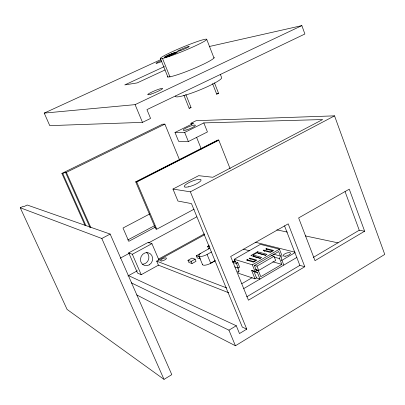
<?xml version="1.0" encoding="UTF-8"?>
<svg xmlns="http://www.w3.org/2000/svg" width="405" height="405" viewBox="0 0 405 405"><rect width="100%" height="100%" fill="white"/><g stroke="black" fill="none" stroke-linecap="round" stroke-linejoin="round"><path stroke-width="0.61" d="M183.91 95.256L189.14 108.282L190.203 108.003L191.044 107.487L185.819 94.456M189.14 108.282L189.52 107.978M279.566 258.608L280.422 256.031L278.655 251.525L254.406 265.558L256.228 270.1L258.466 270.899L260.79 276.701L281.834 264.374L279.566 258.608L274.21 257.14M255.003 278.832L251.642 270.474L257.307 272.368L260 279.08L256.547 277.931L255.003 278.832L238.489 273.274L237.892 271.796L238.945 270.859L237.598 267.538M136.733 294.936L235.427 345.769L384.75 254.416L334.545 115.85L196.182 120.67L190.927 123.272L191.398 124.441M164.005 379.384L171.801 374.65L110.155 234.08L27.206 205.011L24.133 206.53L23.318 206.236L20.25 207.755L67.088 309.425L164.005 379.384L101.802 238.484L20.25 207.755M246.761 329.143L242.306 327.083L191.464 203.609L177.942 201.037L172.97 189.064L190.36 191.823L246.761 329.143L239.497 333.548L236.272 325.752L128.441 275.552M131.296 282.837L228.936 330.171L236.272 325.752M304.788 266.738L248.447 300.191L230.678 256.512L288.208 223.849L304.788 266.738L299.857 265.371L246.675 296.835M364.637 231.204L315.014 260.663L298.642 217.92L349.267 189.17L364.637 231.204L359.25 230.232L313.252 257.448M243.754 288.593L296.85 257.438M241.78 283.738L252.097 277.714M281.424 260.587L294.997 252.659M255.707 269.482L258.689 270.418L275.683 260.521L274.013 256.279L271.067 255.479M254.598 265.422L256.983 266.151L274.013 256.279M237.892 271.796L239.254 271.006M235.345 261.989L234.242 259.281L252.356 264.819L279.435 249.171L282.057 255.864L281.202 258.441L283.819 265.103M234.718 266.875L238.272 268.029L239.654 267.234L237.841 262.769L234.52 261.731L235.432 261.21M232.915 262.445L236.459 263.564L237.841 262.769M253.13 255.013L257.008 252.791L265.543 255.14L266.941 254.335L257.499 251.763L250.872 255.56L260.202 258.223L261.605 257.413L253.13 255.013L253.738 256.537M247.166 259.656L246.468 260.061L253.414 262.136L256.816 260.172L249.824 258.132L249.131 258.532L255.656 260.45L253.672 261.595L247.166 259.656L247.577 260.678M263.822 250.103L263.134 250.493L270.297 252.396L273.638 250.472L266.434 248.599L265.751 248.994L272.479 250.751L270.53 251.875L263.822 250.103L264.222 251.115M234.242 259.281L260.42 244.352L279.435 249.171M232.708 261.944L234.895 260.693M232.865 261.949L235.037 260.709M209.866 248.204L201.715 252.755A5.969 1.924 -22.1 0 0 199.498 256.345A5.969 1.924 -22.1 0 0 207.082 254.446L211.486 251.961M192.016 263.549L196.02 261.306L195.129 259.17L191.955 258.096L187.976 260.319L188.867 262.44L192.016 263.549L191.119 261.412L187.976 260.319M191.119 261.412L195.129 259.17M208.732 249.009L207.644 246.377L209.203 245.511M200.414 258.957L197.205 257.889L196.324 255.773L200.273 253.565M159.124 260.491L151.926 243.663L148.134 242.392L128.739 252.862L137.538 273.061L141.218 274.696L158.461 265.164M127.95 275.942L137.366 270.763M158.406 259.185L204.368 233.898M228.774 292.79L158.416 265.159L156.7 261.144L204.596 234.768M128.739 252.862L132.339 254.269L151.926 243.663M120.219 258.198L129.099 253.403M148.519 242.914L196.79 216.837M135.7 181.83L136.733 181.987L218.791 140.176L217.541 140.155L135.7 181.83L155.697 228.886L156.781 229.195L194.127 209.177M127.752 239.983L154.543 225.681M155.409 227.099L128.78 241.334L123.004 228.03L149.804 213.901M101.802 238.484L110.155 234.08M190.36 191.823L334.545 115.85M172.97 189.064L198.642 175.679L212.827 177.269L322.633 119.551L203.831 122.907L184.685 132.435L175 132.47L178.615 141.325L188.376 141.537L207.441 131.949L203.831 122.907M175 132.47L193.717 123.191L190.927 123.272M217.257 93.757L216.7 94.142L218.578 93.358L214.458 82.843M84.944 225.236L61.894 173.396L162.501 124.208L164.881 124.143L179.496 159.788M61.894 173.396L62.765 173.542L65.473 172.216L66.359 172.358L164.881 124.143M160.815 59.611L44.221 113.101L49.764 125.641L142.474 122.361L150.579 118.442L146.934 109.623L304.889 34.005L301.852 25.616L209.436 46.489M44.221 113.101L135.098 104.637L301.852 25.616M165.113 69.933L137.168 82.914L124.77 84.918L164.374 66.592M217.743 93.555L218.578 93.358M190.228 107.664L191.044 107.487M175.79 52.412L170.809 54.7L168.04 55.404L170.53 54.832M165.66 57.1L170.667 54.796L173.477 54.083L170.945 54.67M276.853 229.863L287.368 232.095M305.309 235.902L338.094 242.863M255.206 242.2L294.931 252.188M273.269 254.112L280.422 256.031M243.456 249.156L249.5 250.822M258.694 253.439L265.781 255.388M272.874 261.817L281.834 264.374M254.34 256.709L260.405 258.441M207.644 246.377L209.836 247.02M255.499 269.963L258.466 270.899M251.642 270.474L257.307 272.368M196.324 255.773L199.523 256.821L199.969 257.889M156.7 261.144L226.754 287.96M66.359 172.358L90.867 227.656M65.473 172.216L90.057 227.666M62.765 173.542L85.88 225.565M132.339 254.269L141.218 274.696M156.781 229.195L136.632 181.744L218.7 139.938L230.116 168.708M198.961 256.021L202.591 264.759M135.098 104.637L142.474 122.361M228.936 330.171L235.427 345.769M207.082 254.446L210.721 263.25A5.954 1.984 -22 0 1 205.127 265.184A5.954 1.984 -22 0 1 202.439 264.262M184.685 132.435L188.376 141.537M236.459 263.564L238.272 268.029M160.319 58.295L167.928 77.142M253.869 271.269L256.547 277.931M247.602 259.787L248.012 260.805M196.587 137.325L201.305 149.035M162.501 58.472L169.994 77.036M256.983 266.151L258.689 270.418M249.824 258.132L250.234 259.149M252.356 264.819L255.408 272.423M257.499 251.763L258.106 253.277M264.273 250.219L264.673 251.232M266.434 248.599L266.834 249.612M212.574 83.632L216.7 94.142M206.732 39.376A25.156 1.949 -22.5 0 1 171.487 55.667A25.156 1.949 -22.5 0 1 172.252 51.703A25.156 1.949 -22.5 0 1 206.732 39.376L213.977 57.981M220.355 74.368L221.692 77.795A24.892 3.174 -22.2 0 1 197.929 90.725A24.892 3.174 -22.2 0 1 175.562 96.041M284.528 225.858L299.857 265.371M345.05 191.545L359.25 230.232M214.154 57.333A25.358 2.567 -22.4 0 1 203.578 64.157L197.878 66.795A25.358 2.567 -22.4 0 1 170.581 76.666L168.151 76.985A25.358 2.567 -22.4 0 1 167.28 76.621M161.747 61.504A6.698 0.542 -22.7 0 1 156.057 63.301A6.698 0.542 -22.7 0 1 161.104 60.608M146.615 252.411A6.556 5.979 -70.4 0 1 148.468 259.686A6.556 5.979 -70.4 0 1 142.459 264.197M215.106 260.749L210.721 263.25L215.095 260.769M176.165 52.837L175.041 53.419A7.032 0.552 -22.6 0 1 168.627 56.189L164.896 57.429A7.032 0.552 -22.6 0 1 167.149 55.743A7.032 0.552 -22.6 0 1 175.603 52.346L176.55 52.083A7.032 0.552 -22.6 0 1 176.165 52.837M169.31 55.91L165.356 57.282A6.85 0.537 -22.6 0 1 166.718 55.971A6.85 0.537 -22.6 0 1 175.026 52.554L176.084 52.235A6.85 0.537 -22.6 0 1 175.907 52.954A6.85 0.537 -22.6 0 1 169.31 55.91M180.149 50.681L178.104 51.319A6.399 0.496 -22.5 0 1 182.685 48.656A6.399 0.496 -22.5 0 1 189.14 46.646A6.399 0.496 -22.5 0 1 180.149 50.681M161.813 260.957A3.21 0.992 -23.1 0 0 166.45 258.39A3.21 0.992 -23.1 0 0 162.182 258.967A3.21 0.992 -23.1 0 0 161.813 260.957M285.333 256.178A3.817 1.357 -19.7 0 0 290.466 253.171A3.817 1.357 -19.7 0 0 284.781 253.879A3.817 1.357 -19.7 0 0 285.333 256.178M150.944 94.112A8.059 0.911 -22.6 0 0 162.582 88.599A8.059 0.911 -22.6 0 0 151.941 92.006A8.059 0.911 -22.6 0 0 150.944 94.112M188.259 186.882A9.052 2.131 -22.1 0 0 201.088 180.119A9.052 2.131 -22.1 0 0 188.644 182.771A9.052 2.131 -22.1 0 0 188.259 186.882M186.062 130.03A6.576 1.119 -22.2 0 0 195.392 125.378A6.576 1.119 -22.2 0 0 186.422 127.803A6.576 1.119 -22.2 0 0 186.062 130.03M149.258 264.87A6.632 6.04 -70.5 0 0 149.961 253.489A6.632 6.04 -70.5 0 0 140.469 259.104A6.632 6.04 -70.5 0 0 149.258 264.87"/></g></svg>
